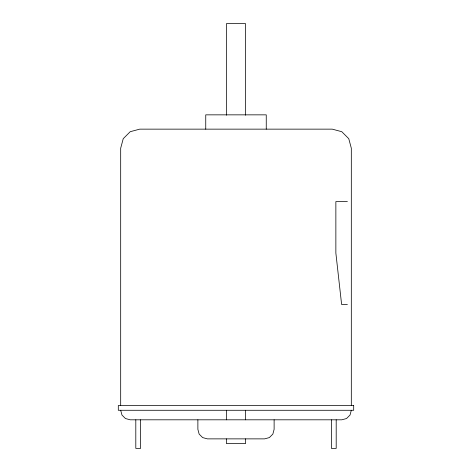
<?xml version="1.0" encoding="UTF-8"?>
<svg xmlns="http://www.w3.org/2000/svg" width="472" height="472" viewBox="0 0 472 472"><rect width="100%" height="100%" fill="white"/><g stroke="black" fill="none" stroke-linecap="round" stroke-linejoin="round"><path stroke-width="0.71" d="M351.315 410.28L350.035 415.047L346.548 418.534L341.781 419.809L130.219 419.809L125.452 418.534L121.965 415.047L120.684 410.28M347.386 201.597L335.863 201.597L335.863 253.063L341.622 304.523L347.386 304.523M351.315 405.513L351.315 148.202L348.761 138.674L341.781 131.7L332.253 129.145L139.747 129.145L130.219 131.7L123.239 138.674L120.684 148.202L120.684 405.513M336.194 419.809L336.194 448.4L331.427 448.4L331.427 419.809M274.12 419.809L274.12 429.337L272.845 434.104L269.353 437.591L264.591 438.871L207.409 438.871L202.647 437.591L199.154 434.104L197.88 429.337L197.88 419.809M266.255 129.145L266.255 114.849L205.745 114.849L205.745 129.145M245.528 115.233L245.528 23.6L226.471 23.6L226.471 115.233M245.528 410.28L245.528 419.809M245.528 438.871L245.528 443.633L226.471 443.633L226.471 438.871M226.471 410.28L226.471 419.809M140.573 419.809L140.573 448.4L135.806 448.4L135.806 419.809M353.693 405.513L118.307 405.513L118.307 410.28L353.693 410.28L353.693 405.513"/></g></svg>
